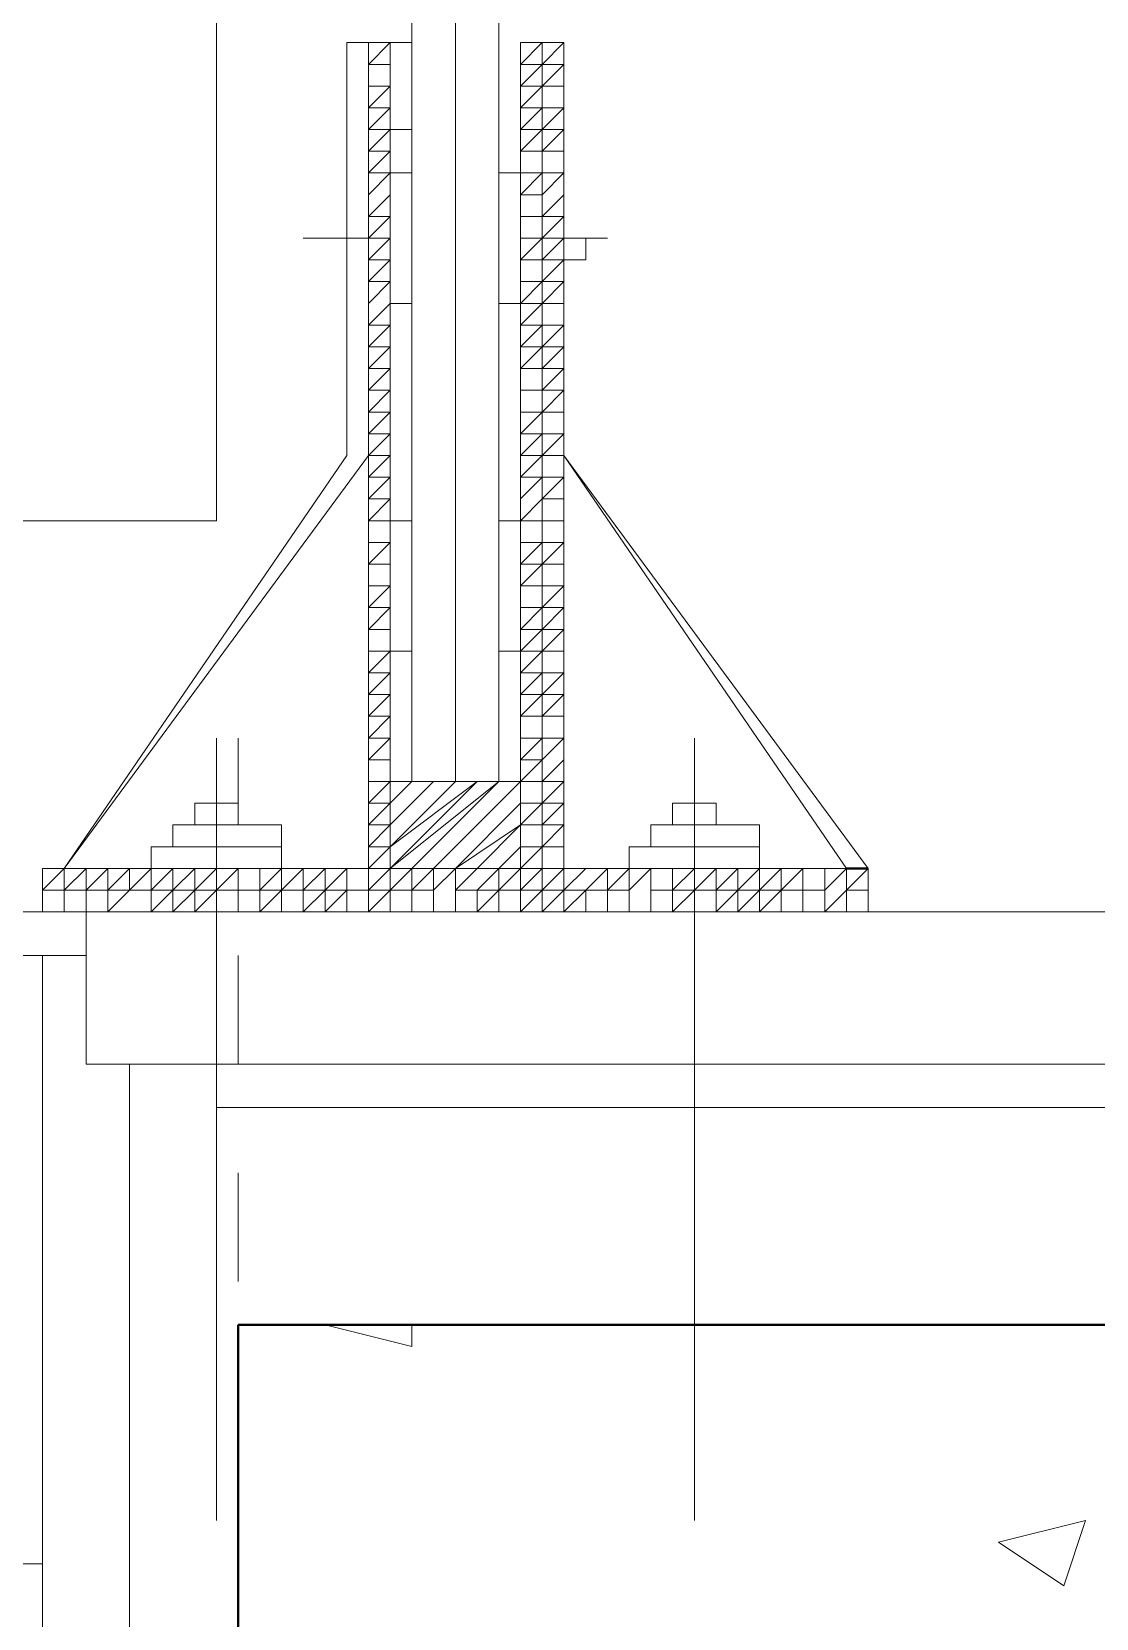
# Model space of a CAD drawing. Header units: millimetres. Extents: x 182 to 575, y -105 to 95.
# Drawn here: x 280.2588 to 280.4921, y 69.5943 to 69.942 of the extents above; entities that cross this region are included whole.
import ezdxf

# ---------------------------------------------------------------- set-up
doc = ezdxf.new("R2010")
doc.units = ezdxf.units.MM
doc.header["$MEASUREMENT"] = 0
doc.layers.add('PDF_Geometry', color=7, linetype='Continuous')

msp = doc.modelspace()

# ---------------------------------------------------------------- linework, layer by layer
at = {"layer": 'PDF_Geometry', "lineweight": 13}
for points in [[(280.34211, 69.77767), (280.35163, 69.77767), (280.35163, 70.87767), (280.34211, 70.87767)], [(280.34211, 69.77767), (280.35163, 69.77767), (280.35163, 70.87767), (280.34211, 70.87767)], [(280.36115, 69.77767), (280.35163, 69.77767), (280.35163, 70.87767), (280.36115, 70.87767)], [(280.36115, 69.77767), (280.35163, 69.77767), (280.35163, 70.87767), (280.36115, 70.87767)], [(278.79925, 70.82529), (280.29925, 70.82529), (280.29925, 69.83482), (278.79925, 69.83482)], [(280.26592, 69.75863), (280.33258, 69.8491), (280.33258, 69.93958), (280.33735, 69.93958), (280.33735, 69.92053), (280.34211, 69.92053), (280.34211, 69.93958), (280.33735, 69.93958), (280.33258, 69.93958), (280.32782, 69.93958), (280.32782, 69.8491)], [(280.37544, 69.93958), (280.36592, 69.93958), (280.36592, 69.75863), (280.33735, 69.75863), (280.33735, 69.93958), (280.33258, 69.93958), (280.33258, 69.7491), (280.37544, 69.7491)], [(280.33258, 69.93958), (280.33735, 69.93958), (280.33735, 69.92053), (280.33735, 69.93958)], [(280.37544, 69.8491), (280.37544, 69.93958), (280.36592, 69.93958), (280.36592, 69.92053), (280.36592, 69.93958), (280.37544, 69.93958), (280.37544, 69.8491), (280.44211, 69.75863), (280.43734, 69.75863)], [(280.37544, 69.8491), (280.37544, 69.93958), (280.36592, 69.93958), (280.36592, 69.92053), (280.36592, 69.93958), (280.37544, 69.93958), (280.37544, 69.8491), (280.44211, 69.75863)], [(280.28973, 69.76339), (280.31354, 69.76339), (280.31354, 69.76815), (280.28973, 69.76815)], [(280.39449, 69.76339), (280.4183, 69.76339), (280.4183, 69.76815), (280.39449, 69.76815)], [(280.28496, 69.75863), (280.31354, 69.75863), (280.31354, 69.76339), (280.28496, 69.76339)], [(280.38973, 69.75863), (280.4183, 69.75863), (280.4183, 69.76339), (280.38973, 69.76339)]]:
    msp.add_lwpolyline(points, close=True, dxfattribs=at)
at = {"layer": 'PDF_Geometry', "lineweight": 20}
for points in [[(280.32782, 69.93958), (280.32782, 69.8491), (280.26592, 69.75863), (280.33258, 69.8491), (280.26592, 69.75863), (280.33258, 69.75863), (280.33258, 69.8491), (280.33258, 69.93958), (280.33735, 69.93958), (280.33735, 69.92053), (280.34211, 69.92053), (280.34211, 69.93958)], [(280.33258, 69.93958), (280.33735, 69.93958)], [(280.37544, 69.89672), (280.37544, 69.90148), (280.37544, 69.89672)], [(280.33735, 69.89672), (280.3183, 69.89672)], [(280.36592, 69.89672), (280.38496, 69.89672)], [(280.37544, 69.89672), (280.37544, 69.8872), (280.37544, 69.89672)], [(280.3802, 69.89672), (280.37544, 69.89672), (280.3802, 69.89672)], [(280.26116, 69.73958), (278.7802, 69.73958), (277.92782, 69.82529)], [(280.33735, 69.77767), (280.34211, 69.77767), (280.33735, 69.77291), (280.34211, 69.77767)], [(280.33735, 69.76815), (280.34687, 69.77767), (280.33735, 69.76815), (280.34687, 69.77767)], [(280.33735, 69.76339), (280.35163, 69.77767), (280.33735, 69.76339), (280.35639, 69.77767), (280.33735, 69.75863), (280.35639, 69.77767)], [(280.33735, 69.75863), (280.36115, 69.77767), (280.34211, 69.75863), (280.36115, 69.77767)], [(280.34687, 69.75863), (280.36592, 69.77767), (280.34687, 69.75863), (280.36592, 69.77767)], [(280.35163, 69.75863), (280.36592, 69.77291), (280.35163, 69.75863), (280.36592, 69.76815), (280.35639, 69.75863), (280.36592, 69.76815)], [(280.36115, 69.75863), (280.36592, 69.76339), (280.36115, 69.75863), (280.36592, 69.76339)], [(280.36592, 69.75863), (280.36592, 69.75863)], [(280.2802, 69.71577), (280.2802, 69.28244), (280.27068, 69.28244), (280.27068, 69.27291), (280.26116, 69.27291), (280.26116, 69.73958), (280.27068, 69.73958)]]:
    msp.add_lwpolyline(points, dxfattribs=at)
at = {"layer": 'PDF_Geometry', "lineweight": 13}
for points in [[(280.33258, 69.93958), (280.33735, 69.93958), (280.33735, 69.92053), (280.33735, 69.93958), (280.33258, 69.93958), (280.32782, 69.93958), (280.32782, 69.8491), (280.26592, 69.75863), (280.32782, 69.8491), (280.32782, 69.93958), (280.32782, 69.8491), (280.26592, 69.75863), (280.32782, 69.8491), (280.32782, 69.93958)], [(280.44211, 69.75863), (280.37544, 69.75863), (280.37544, 69.8491)], [(280.27068, 69.7491), (278.7802, 69.7491), (277.93258, 69.83482)], [(280.30401, 69.7872), (280.30401, 69.76815), (280.30401, 69.77291), (280.29925, 69.77291), (280.29925, 69.76815)], [(280.29925, 69.61577), (280.29925, 69.7872)], [(280.40401, 69.61577), (280.40401, 69.7872), (280.40401, 69.76815), (280.40401, 69.77291), (280.40877, 69.77291), (280.40877, 69.76815), (280.40877, 69.77291)], [(280.29925, 69.77291), (280.29449, 69.77291), (280.29449, 69.76815)], [(280.30401, 69.77291), (280.30401, 69.76815)], [(280.40401, 69.77291), (280.39925, 69.77291), (280.39925, 69.76815)], [(280.30401, 69.75386), (280.30401, 69.75386)], [(280.40401, 69.75386), (280.40401, 69.75386)], [(280.30401, 69.73958), (280.30401, 69.71577)], [(280.40401, 69.73958), (280.40401, 69.71577)], [(280.29925, 69.70625), (299.30401, 69.70625)], [(280.30401, 69.70625), (280.30401, 69.70625)], [(280.40401, 69.70625), (280.40401, 69.70625)], [(280.30401, 69.69196), (280.30401, 69.66815)], [(280.40401, 69.69196), (280.40401, 69.66815)], [(280.32782, 69.65863), (280.30401, 69.65863), (280.30401, 69.60624)], [(280.40401, 69.65863), (280.35639, 69.65863)], [(280.4802, 69.65863), (280.42782, 69.65863)], [(280.26116, 69.60624), (280.20877, 69.60624)]]:
    msp.add_lwpolyline(points, dxfattribs=at)
at = {"layer": 'PDF_Geometry', "color": 8, "lineweight": 13, "true_color": 0x808080}
for points in [[(280.33258, 69.93958), (280.33258, 69.93481)], [(280.33735, 69.92529), (280.33258, 69.92053), (280.33258, 69.92529), (280.33735, 69.92529), (280.33735, 69.93005), (280.33258, 69.92529), (280.33258, 69.93005), (280.33735, 69.93005), (280.33735, 69.93481), (280.33258, 69.93481), (280.33258, 69.93005), (280.33258, 69.93481), (280.33735, 69.93958)], [(280.36592, 69.93958), (280.36592, 69.93958)], [(280.37544, 69.93005), (280.37068, 69.93005), (280.37068, 69.92529), (280.36592, 69.92529), (280.37068, 69.93005), (280.37068, 69.93481), (280.37544, 69.93481), (280.37068, 69.93005), (280.36592, 69.93005), (280.37068, 69.93481), (280.37544, 69.93958)], [(280.36592, 69.93481), (280.36592, 69.93481)], [(280.33258, 69.93005), (280.33258, 69.93005)], [(280.36592, 69.93005), (280.36592, 69.93005)], [(280.37544, 69.93005), (280.37544, 69.93005)], [(280.37544, 69.93005), (280.37544, 69.93005)], [(280.33258, 69.92529), (280.33258, 69.92529)], [(280.37068, 69.92053), (280.37544, 69.92053), (280.37068, 69.92053), (280.37068, 69.91577), (280.36592, 69.91577), (280.37068, 69.92053), (280.37068, 69.92529), (280.37544, 69.92529), (280.37068, 69.92053), (280.36592, 69.92053), (280.37068, 69.92529)], [(280.37544, 69.92529), (280.37544, 69.92529)], [(280.33735, 69.92053), (280.33258, 69.91577), (280.33258, 69.92053), (280.33735, 69.92053), (280.33735, 69.91577), (280.33258, 69.91577), (280.33258, 69.91101), (280.33258, 69.91577)], [(280.36592, 69.92053), (280.36592, 69.92053)], [(280.36592, 69.91101), (280.37068, 69.91101), (280.37068, 69.91577), (280.37544, 69.92053)], [(280.33735, 69.91577), (280.33258, 69.91101)], [(280.33735, 69.91577), (280.33735, 69.91577)], [(280.36592, 69.91577), (280.36592, 69.91577)], [(280.37068, 69.91101), (280.37544, 69.91101), (280.37068, 69.91101), (280.37068, 69.90624), (280.36592, 69.90624), (280.37068, 69.91101), (280.37068, 69.91577), (280.37544, 69.91577)], [(280.37068, 69.91577), (280.37068, 69.91577)], [(280.37544, 69.91577), (280.37544, 69.91577)], [(280.33735, 69.91101), (280.33735, 69.91101)], [(280.36592, 69.91101), (280.36592, 69.91101)], [(280.36592, 69.90624), (280.37068, 69.90624), (280.37544, 69.91101)], [(280.33735, 69.90624), (280.33258, 69.90148), (280.33258, 69.90624)], [(280.33735, 69.90624), (280.33735, 69.90624)], [(280.33735, 69.90624), (280.33735, 69.90624)], [(280.36592, 69.90624), (280.36592, 69.90624)], [(280.37068, 69.90624), (280.37068, 69.90148), (280.36592, 69.90148), (280.37068, 69.90148), (280.37544, 69.90624)], [(280.37068, 69.90624), (280.37068, 69.90624)], [(280.37544, 69.90624), (280.37544, 69.90624)], [(280.37544, 69.90624), (280.37544, 69.90624)], [(280.33735, 69.89672), (280.33735, 69.89196), (280.33258, 69.89196), (280.33258, 69.89672), (280.33735, 69.90148)], [(280.33735, 69.90148), (280.33735, 69.90148)], [(280.36592, 69.90148), (280.36592, 69.90148)], [(280.33258, 69.89672), (280.33258, 69.89672)], [(280.33258, 69.89672), (280.33735, 69.89672), (280.33258, 69.89196), (280.33258, 69.8872), (280.33735, 69.89196)], [(280.36592, 69.89672), (280.36592, 69.89672)], [(280.37068, 69.89196), (280.37544, 69.89672), (280.37068, 69.89672), (280.37068, 69.89196), (280.36592, 69.89196), (280.37068, 69.89672)], [(280.37544, 69.89672), (280.37544, 69.89672)], [(280.33258, 69.89196), (280.33258, 69.89196)], [(280.33735, 69.89196), (280.33735, 69.89196)], [(280.37544, 69.88243), (280.37068, 69.88243), (280.36592, 69.87767), (280.37068, 69.87767), (280.37068, 69.88243), (280.37544, 69.8872), (280.37068, 69.8872), (280.37068, 69.88243), (280.36592, 69.88243), (280.37068, 69.8872), (280.37068, 69.89196), (280.37544, 69.89196), (280.37068, 69.8872), (280.36592, 69.8872), (280.36592, 69.89196)], [(280.37544, 69.89196), (280.37544, 69.89196)], [(280.33258, 69.8872), (280.33258, 69.8872)], [(280.33258, 69.8872), (280.33735, 69.8872), (280.33258, 69.88243), (280.33258, 69.87767), (280.33735, 69.88243), (280.33735, 69.8872)], [(280.36592, 69.8872), (280.36592, 69.8872)], [(280.33258, 69.88243), (280.33258, 69.88243)], [(280.33258, 69.88243), (280.33258, 69.88243)], [(280.33258, 69.86815), (280.33735, 69.87291), (280.33735, 69.87767), (280.33258, 69.87291), (280.33258, 69.87767), (280.33735, 69.87767), (280.33735, 69.88243)], [(280.33735, 69.88243), (280.33735, 69.88243)], [(280.36592, 69.88243), (280.36592, 69.88243)], [(280.37068, 69.88243), (280.37068, 69.88243)], [(280.37544, 69.88243), (280.37544, 69.88243)], [(280.37544, 69.88243), (280.37544, 69.88243)], [(280.33258, 69.87767), (280.33258, 69.87767)], [(280.36592, 69.86815), (280.37068, 69.86815), (280.37068, 69.87291), (280.37544, 69.87291), (280.37068, 69.86815), (280.36592, 69.86815), (280.37068, 69.87291), (280.37544, 69.87767)], [(280.33735, 69.87291), (280.33258, 69.87291), (280.33258, 69.86815), (280.33258, 69.87291)], [(280.33735, 69.87291), (280.33735, 69.87291)], [(280.36592, 69.87291), (280.36592, 69.87291)], [(280.37068, 69.87291), (280.37068, 69.87291)], [(280.37068, 69.87291), (280.37068, 69.87291)], [(280.37544, 69.87291), (280.37544, 69.87291)], [(280.33735, 69.86815), (280.33735, 69.86815)], [(280.33735, 69.86815), (280.33735, 69.86815)], [(280.37068, 69.86339), (280.37068, 69.86815), (280.37544, 69.86815), (280.37068, 69.86339), (280.36592, 69.86339)], [(280.33258, 69.86339), (280.33258, 69.86339)], [(280.33735, 69.86339), (280.33735, 69.86339)], [(280.36592, 69.86339), (280.36592, 69.86339)], [(280.36592, 69.86339), (280.36592, 69.86339)], [(280.37068, 69.86339), (280.37068, 69.86339)], [(280.37068, 69.86339), (280.37068, 69.86339)], [(280.37544, 69.86339), (280.37544, 69.86339)], [(280.33258, 69.85862), (280.33258, 69.85862)], [(280.33735, 69.85862), (280.33735, 69.85862)], [(280.33735, 69.85862), (280.33735, 69.85862)], [(280.37068, 69.85862), (280.37068, 69.85386), (280.36592, 69.85386), (280.37068, 69.85862), (280.37544, 69.85862), (280.37544, 69.85386), (280.37068, 69.8491), (280.37068, 69.84434), (280.36592, 69.84434)], [(280.37544, 69.85862), (280.37544, 69.85862)], [(280.33258, 69.85386), (280.33258, 69.85386)], [(280.33735, 69.8491), (280.33258, 69.84434), (280.33258, 69.8491), (280.33735, 69.8491), (280.33735, 69.85386)], [(280.36592, 69.85386), (280.36592, 69.85386)], [(280.37544, 69.85386), (280.37068, 69.85386), (280.37068, 69.8491), (280.36592, 69.8491), (280.37068, 69.85386)], [(280.33258, 69.8491), (280.33258, 69.8491)], [(280.33258, 69.8491), (280.33258, 69.8491)], [(280.37068, 69.8491), (280.37544, 69.8491), (280.37068, 69.8491), (280.36592, 69.84434), (280.36592, 69.8491)], [(280.37544, 69.8491), (280.37544, 69.8491)], [(280.33258, 69.84434), (280.33258, 69.84434)], [(280.33258, 69.84434), (280.33735, 69.84434), (280.33258, 69.83958)], [(280.33258, 69.83482), (280.33258, 69.83005), (280.33258, 69.83482), (280.33735, 69.83482), (280.33735, 69.83958), (280.33258, 69.83482), (280.33258, 69.83958), (280.33735, 69.83958), (280.33735, 69.84434)], [(280.36592, 69.83958), (280.37068, 69.84434)], [(280.37544, 69.84434), (280.37544, 69.84434)], [(280.33258, 69.83958), (280.33258, 69.83958)], [(280.33258, 69.83958), (280.33258, 69.83958)], [(280.36592, 69.83958), (280.36592, 69.83958)], [(280.36592, 69.83958), (280.36592, 69.83958)], [(280.37544, 69.83958), (280.37544, 69.83958)], [(280.33258, 69.83482), (280.33258, 69.83482)], [(280.33735, 69.83005), (280.33258, 69.82529), (280.33258, 69.83005), (280.33735, 69.83005), (280.33735, 69.83482)], [(280.33735, 69.83482), (280.33735, 69.83482)], [(280.36592, 69.83482), (280.37068, 69.83482), (280.37544, 69.83482), (280.37068, 69.83482), (280.37068, 69.83005), (280.36592, 69.83005)], [(280.36592, 69.82529), (280.37068, 69.82529), (280.37068, 69.83005), (280.37544, 69.83005), (280.37068, 69.82529), (280.36592, 69.82529), (280.37068, 69.83005), (280.37068, 69.83482)], [(280.37544, 69.83482), (280.37544, 69.83482)], [(280.33258, 69.83005), (280.33258, 69.83005)], [(280.33735, 69.83005), (280.33735, 69.83005)], [(280.36592, 69.83005), (280.36592, 69.83005)], [(280.37068, 69.83005), (280.37068, 69.83005)], [(280.37544, 69.83005), (280.37544, 69.83005)], [(280.33735, 69.82529), (280.33735, 69.82529)], [(280.33735, 69.82529), (280.33735, 69.82529)], [(280.37068, 69.82529), (280.37068, 69.82053), (280.36592, 69.82053), (280.37068, 69.82529), (280.37544, 69.82529)], [(280.37544, 69.82529), (280.37544, 69.82529)], [(280.33258, 69.82053), (280.33258, 69.82053)], [(280.33258, 69.81577), (280.33735, 69.81577), (280.33735, 69.82053)], [(280.33735, 69.82053), (280.33735, 69.82053)], [(280.36592, 69.82053), (280.36592, 69.82053)], [(280.36592, 69.81577), (280.37068, 69.81577), (280.37068, 69.82053), (280.37544, 69.82053), (280.37068, 69.82053)], [(280.37544, 69.80624), (280.37068, 69.80624), (280.37068, 69.80148), (280.36592, 69.80148), (280.37068, 69.80624), (280.37068, 69.81101), (280.37544, 69.81101), (280.37068, 69.80624), (280.36592, 69.80624), (280.37068, 69.81101), (280.37544, 69.81577), (280.37068, 69.81577), (280.36592, 69.81101), (280.37068, 69.81101), (280.37068, 69.81577), (280.37544, 69.82053)], [(280.33735, 69.80148), (280.33258, 69.79672), (280.33258, 69.80148), (280.33735, 69.80148), (280.33735, 69.80624), (280.33258, 69.80148), (280.33258, 69.80624), (280.33735, 69.80624), (280.33735, 69.81101), (280.33258, 69.81101), (280.33258, 69.81577), (280.33735, 69.81577), (280.33258, 69.81101), (280.33258, 69.80624), (280.33258, 69.81101)], [(280.36592, 69.81577), (280.36592, 69.81577)], [(280.36592, 69.81577), (280.36592, 69.81577)], [(280.37544, 69.81577), (280.37544, 69.81577)], [(280.33258, 69.81101), (280.33258, 69.81101)], [(280.33735, 69.81101), (280.33735, 69.81101)], [(280.36592, 69.81101), (280.36592, 69.81101)], [(280.33258, 69.80624), (280.33258, 69.80624)], [(280.33258, 69.80624), (280.33258, 69.80624)], [(280.36592, 69.80624), (280.36592, 69.80624)], [(280.37544, 69.80624), (280.37544, 69.80624)], [(280.37544, 69.80624), (280.37544, 69.80624)], [(280.33258, 69.80148), (280.33258, 69.80148)], [(280.33735, 69.80148), (280.33735, 69.80148)], [(280.37068, 69.79672), (280.37544, 69.79672), (280.37068, 69.79672), (280.37068, 69.79196), (280.36592, 69.79196), (280.37068, 69.79672), (280.37068, 69.80148), (280.37544, 69.80148), (280.37068, 69.79672), (280.36592, 69.79672), (280.37068, 69.80148)], [(280.37544, 69.80148), (280.37544, 69.80148)], [(280.33258, 69.79672), (280.33258, 69.79672)], [(280.33258, 69.79196), (280.33258, 69.7872), (280.33258, 69.79196), (280.33735, 69.79196), (280.33735, 69.79672)], [(280.36592, 69.79672), (280.36592, 69.79672)], [(280.36592, 69.7872), (280.37068, 69.7872), (280.37068, 69.79196), (280.37544, 69.79672)], [(280.33258, 69.7872), (280.33735, 69.79196)], [(280.33735, 69.79196), (280.33735, 69.79196)], [(280.33735, 69.79196), (280.33735, 69.79196)], [(280.36592, 69.79196), (280.36592, 69.79196)], [(280.37068, 69.7872), (280.37544, 69.7872), (280.37068, 69.7872), (280.37068, 69.78244), (280.37068, 69.77767), (280.36592, 69.77767), (280.37068, 69.78244), (280.36592, 69.78244), (280.37068, 69.7872), (280.37068, 69.79196), (280.37544, 69.79196)], [(280.37068, 69.79196), (280.37068, 69.79196)], [(280.37544, 69.79196), (280.37544, 69.79196)], [(280.33735, 69.7872), (280.33735, 69.7872)], [(280.36592, 69.7872), (280.36592, 69.7872)], [(280.36592, 69.78244), (280.37068, 69.78244), (280.37544, 69.7872)], [(280.33258, 69.78244), (280.33258, 69.78244)], [(280.33258, 69.77767), (280.33258, 69.78244), (280.33735, 69.78244)], [(280.33735, 69.78244), (280.33735, 69.78244)], [(280.33735, 69.78244), (280.33735, 69.78244)], [(280.33735, 69.78244), (280.33735, 69.78244)], [(280.36592, 69.78244), (280.36592, 69.78244)], [(280.37068, 69.77767), (280.37544, 69.78244)], [(280.37544, 69.78244), (280.37544, 69.78244)], [(280.37544, 69.78244), (280.37544, 69.78244)], [(280.33258, 69.77767), (280.33258, 69.77767)], [(280.33735, 69.77291), (280.33735, 69.76815), (280.33258, 69.76815), (280.33258, 69.77291), (280.33735, 69.77767)], [(280.33735, 69.77767), (280.33735, 69.77767)], [(280.36592, 69.77767), (280.36592, 69.77767)], [(280.33258, 69.77291), (280.33258, 69.77291)], [(280.33258, 69.77291), (280.33735, 69.77291), (280.33258, 69.76815), (280.33258, 69.76339), (280.33735, 69.76815)], [(280.36592, 69.77291), (280.36592, 69.77291)], [(280.37068, 69.76815), (280.37544, 69.77291), (280.37068, 69.77291), (280.37068, 69.76815), (280.36592, 69.76815), (280.37068, 69.77291)], [(280.37544, 69.77291), (280.37544, 69.77291)], [(280.33258, 69.76815), (280.33258, 69.76815)], [(280.33735, 69.76815), (280.33735, 69.76815)], [(280.37068, 69.76339), (280.36592, 69.75863), (280.36592, 69.75386), (280.36115, 69.75386), (280.35639, 69.7491), (280.35639, 69.75386), (280.36115, 69.75386), (280.36115, 69.75863), (280.36115, 69.75386), (280.36592, 69.75386), (280.36592, 69.75863), (280.36115, 69.75386), (280.36115, 69.7491), (280.36115, 69.75386), (280.36592, 69.75863), (280.37068, 69.75863), (280.37068, 69.76339), (280.37544, 69.76339), (280.37068, 69.76339), (280.37068, 69.76815), (280.37544, 69.76815), (280.37068, 69.76339), (280.36592, 69.76339), (280.36592, 69.76815)], [(280.37544, 69.76815), (280.37544, 69.76815)], [(280.33735, 69.76339), (280.33258, 69.75863), (280.33258, 69.76339), (280.33735, 69.76339), (280.33735, 69.75863), (280.34211, 69.75863), (280.33735, 69.75386), (280.33735, 69.7491), (280.33735, 69.75386), (280.34211, 69.75386), (280.34211, 69.75863), (280.33735, 69.75863)], [(280.33258, 69.76339), (280.33258, 69.76339)], [(280.36592, 69.76339), (280.36592, 69.76339)], [(280.27068, 69.75386), (280.27544, 69.75386), (280.2802, 69.75863), (280.2802, 69.75386), (280.27544, 69.75386), (280.27544, 69.7491), (280.2802, 69.75386)], [(280.27544, 69.75863), (280.27544, 69.75863)], [(280.29925, 69.75386), (280.29449, 69.75386), (280.29449, 69.7491), (280.29925, 69.75386), (280.29925, 69.75863), (280.29449, 69.75386), (280.28973, 69.7491), (280.28973, 69.75386), (280.29449, 69.75386), (280.29449, 69.75863), (280.28973, 69.75386), (280.28496, 69.75386), (280.28496, 69.7491), (280.28496, 69.75386), (280.28973, 69.75863), (280.28973, 69.75386), (280.28496, 69.7491)], [(280.30401, 69.75863), (280.30877, 69.75863), (280.30877, 69.75386), (280.30401, 69.75386), (280.30401, 69.7491)], [(280.30877, 69.75863), (280.30877, 69.75863)], [(280.30877, 69.7491), (280.31354, 69.75386), (280.3183, 69.75863), (280.3183, 69.75386), (280.3183, 69.7491)], [(280.31354, 69.75863), (280.31354, 69.75863)], [(280.31354, 69.7491), (280.31354, 69.75386), (280.3183, 69.75386), (280.32306, 69.75863)], [(280.32782, 69.7491), (280.32782, 69.75386), (280.33258, 69.75386), (280.33735, 69.75863), (280.33735, 69.75386), (280.33258, 69.75386), (280.33258, 69.7491), (280.33735, 69.75386), (280.33258, 69.7491), (280.33258, 69.75386), (280.33735, 69.75386), (280.33735, 69.75863), (280.33258, 69.75386), (280.33258, 69.75863), (280.33258, 69.75386), (280.32782, 69.75386), (280.32306, 69.7491), (280.32306, 69.75386), (280.32782, 69.75386), (280.32782, 69.75863), (280.32306, 69.75386)], [(280.33258, 69.75863), (280.33258, 69.75863)], [(280.33258, 69.75863), (280.33258, 69.75863)], [(280.33735, 69.75863), (280.33735, 69.75863)], [(280.34687, 69.75863), (280.34687, 69.75863)], [(280.34687, 69.75863), (280.34687, 69.75863)], [(280.35639, 69.75863), (280.35639, 69.75863)], [(280.35639, 69.75863), (280.35639, 69.75863)], [(280.35639, 69.75863), (280.35639, 69.75863)], [(280.35639, 69.75863), (280.35639, 69.75863)], [(280.37544, 69.75386), (280.37068, 69.75386), (280.37068, 69.7491), (280.37544, 69.75386), (280.37068, 69.75386), (280.36592, 69.7491), (280.37068, 69.75386), (280.37544, 69.75386), (280.37544, 69.75863), (280.37068, 69.75386), (280.37068, 69.7491), (280.37544, 69.75386), (280.3802, 69.75863), (280.38496, 69.75863), (280.3802, 69.75386), (280.38496, 69.75386), (280.38496, 69.75863)], [(280.37068, 69.75863), (280.37068, 69.75386), (280.36592, 69.75386), (280.36592, 69.7491), (280.36592, 69.75386), (280.37068, 69.75863), (280.37544, 69.75863)], [(280.37068, 69.75863), (280.37068, 69.75863)], [(280.37068, 69.75863), (280.37068, 69.75863)], [(280.37068, 69.75863), (280.37068, 69.75863)], [(280.37544, 69.75863), (280.37544, 69.75863)], [(280.3802, 69.75863), (280.3802, 69.75863)], [(280.38973, 69.75386), (280.38973, 69.7491), (280.38973, 69.75386), (280.38496, 69.75386), (280.38496, 69.7491), (280.38496, 69.75386), (280.38973, 69.75863), (280.38973, 69.75386), (280.39449, 69.75863), (280.39449, 69.75386), (280.39449, 69.75863)], [(280.38973, 69.75863), (280.38973, 69.75863)], [(280.40401, 69.75386), (280.39925, 69.7491), (280.39925, 69.75386), (280.40401, 69.75386), (280.40401, 69.75863), (280.39925, 69.75386), (280.39449, 69.75386), (280.39449, 69.7491), (280.39449, 69.75386), (280.39925, 69.75386), (280.39925, 69.75863)], [(280.39925, 69.75863), (280.39925, 69.75863)], [(280.42306, 69.75386), (280.4183, 69.75386), (280.4183, 69.7491), (280.42306, 69.75386), (280.42306, 69.75863), (280.4183, 69.75386), (280.41354, 69.7491), (280.41354, 69.75386), (280.4183, 69.75386), (280.4183, 69.75863), (280.41354, 69.75386), (280.40877, 69.75386), (280.40877, 69.7491), (280.40877, 69.75386), (280.41354, 69.75863), (280.41354, 69.75386), (280.40877, 69.7491)], [(280.42782, 69.75863), (280.43258, 69.75863), (280.43258, 69.75386), (280.42782, 69.75386), (280.42782, 69.7491)], [(280.43258, 69.75863), (280.43258, 69.75863)], [(280.43258, 69.75386), (280.43258, 69.7491), (280.43258, 69.75386), (280.43734, 69.75863), (280.43734, 69.75386)], [(280.43258, 69.7491), (280.43734, 69.75386), (280.44211, 69.75863), (280.44211, 69.75386), (280.44211, 69.7491), (280.44211, 69.75386), (280.43734, 69.75386), (280.43734, 69.7491)], [(280.43734, 69.75863), (280.43734, 69.75863)], [(280.26116, 69.75386), (280.26116, 69.75386)], [(280.27544, 69.7491), (280.27544, 69.75386)], [(280.30401, 69.75386), (280.30401, 69.75386)], [(280.30401, 69.75386), (280.30401, 69.75386)], [(280.30401, 69.75386), (280.30401, 69.75386)], [(280.31354, 69.75386), (280.31354, 69.75386)], [(280.31354, 69.75386), (280.31354, 69.75386)], [(280.33258, 69.75386), (280.33258, 69.75386)], [(280.34687, 69.75386), (280.34687, 69.75386)], [(280.34687, 69.75386), (280.34687, 69.75386)], [(280.34687, 69.75386), (280.34687, 69.75386)], [(280.34687, 69.75386), (280.34687, 69.75386)], [(280.35639, 69.75386), (280.35639, 69.75386)], [(280.35639, 69.75386), (280.35639, 69.75386)], [(280.35639, 69.75386), (280.35639, 69.75386)], [(280.35639, 69.75386), (280.35639, 69.75386)], [(280.36592, 69.75386), (280.36592, 69.75386)], [(280.36592, 69.75386), (280.36592, 69.75386)], [(280.3802, 69.7491), (280.3802, 69.75386)], [(280.39925, 69.7491), (280.39925, 69.75386)], [(280.42782, 69.75386), (280.42782, 69.75386)], [(280.42782, 69.75386), (280.42782, 69.75386)], [(280.42782, 69.75386), (280.42782, 69.75386)], [(280.43734, 69.75386), (280.43734, 69.75386)]]:
    msp.add_lwpolyline(points, dxfattribs=at)
for points in [[(280.37068, 69.93958), (280.37068, 69.93481), (280.36592, 69.93481)], [(280.33735, 69.91101), (280.33258, 69.90624), (280.33258, 69.91101)], [(280.33735, 69.90148), (280.33258, 69.89672), (280.33258, 69.90148)], [(280.37544, 69.90148), (280.37068, 69.89672), (280.36592, 69.89672), (280.37068, 69.89672), (280.37068, 69.90148)], [(280.37544, 69.87767), (280.37068, 69.87767), (280.37068, 69.87291), (280.36592, 69.87291), (280.37068, 69.87767)], [(280.33735, 69.86815), (280.33258, 69.86339), (280.33258, 69.86815)], [(280.33735, 69.86339), (280.33258, 69.85862), (280.33258, 69.86339)], [(280.37544, 69.86339), (280.37068, 69.86339), (280.37068, 69.85862), (280.36592, 69.85862), (280.37068, 69.85862)], [(280.33735, 69.85386), (280.33258, 69.85386), (280.33258, 69.85862), (280.33735, 69.85862), (280.33258, 69.85386), (280.33258, 69.8491)], [(280.37544, 69.84434), (280.37068, 69.83958), (280.37068, 69.84434)], [(280.37544, 69.83958), (280.37068, 69.83958), (280.37068, 69.83482), (280.36592, 69.83482), (280.37068, 69.83958)], [(280.33735, 69.82529), (280.33258, 69.82529), (280.33258, 69.82053), (280.33258, 69.82529)], [(280.33735, 69.82053), (280.33258, 69.81577), (280.33258, 69.82053)], [(280.33735, 69.79672), (280.33258, 69.79196), (280.33258, 69.79672)], [(280.33735, 69.7872), (280.33258, 69.78244), (280.33258, 69.7872)], [(280.33735, 69.77767), (280.33258, 69.77291), (280.33258, 69.77767)], [(280.37544, 69.77767), (280.37068, 69.77291), (280.36592, 69.77291), (280.37068, 69.77291), (280.37068, 69.77767)], [(280.26592, 69.75863), (280.26116, 69.75386), (280.26592, 69.75386), (280.26592, 69.7491), (280.26592, 69.75386), (280.27068, 69.75386), (280.27068, 69.75863), (280.26592, 69.75386)], [(280.27544, 69.75863), (280.27544, 69.75386), (280.27068, 69.75386), (280.27068, 69.7491), (280.27068, 69.75386)], [(280.28496, 69.75863), (280.2802, 69.75386), (280.28496, 69.75386)], [(280.29925, 69.75386), (280.30401, 69.75863), (280.30401, 69.75386), (280.29925, 69.75386), (280.29925, 69.7491)], [(280.30877, 69.75386), (280.31354, 69.75863), (280.31354, 69.75386), (280.30877, 69.75386), (280.30877, 69.7491)], [(280.32306, 69.75863), (280.32306, 69.75386), (280.3183, 69.7491), (280.3183, 69.75386), (280.32306, 69.75386)], [(280.33735, 69.75386), (280.33735, 69.7491), (280.33735, 69.75386), (280.34211, 69.75863), (280.34211, 69.75386)], [(280.34211, 69.75386), (280.34687, 69.75863), (280.34687, 69.75386), (280.34211, 69.75386), (280.34211, 69.7491)], [(280.34211, 69.75386), (280.34687, 69.75863), (280.34687, 69.75386), (280.34211, 69.75386), (280.34211, 69.7491)], [(280.35163, 69.75863), (280.34687, 69.75386), (280.34687, 69.7491), (280.34687, 69.75386), (280.35163, 69.75863), (280.35163, 69.75386)], [(280.35639, 69.75863), (280.35163, 69.75386), (280.35639, 69.75386), (280.36115, 69.75863), (280.35639, 69.75386), (280.35163, 69.75386), (280.35163, 69.7491), (280.35163, 69.75386), (280.35639, 69.75386), (280.35163, 69.75386), (280.35163, 69.7491), (280.35163, 69.75386)], [(280.36115, 69.75386), (280.36115, 69.75863), (280.36115, 69.75386), (280.35639, 69.75386), (280.35639, 69.7491)], [(280.37068, 69.75863), (280.36592, 69.75386), (280.36592, 69.7491), (280.36592, 69.75386), (280.37068, 69.75386)], [(280.40877, 69.75863), (280.40401, 69.75386), (280.40877, 69.75386)], [(280.42306, 69.75386), (280.42782, 69.75863), (280.42782, 69.75386), (280.42306, 69.75386), (280.42306, 69.7491)], [(280.34687, 69.75386), (280.34687, 69.7491)], [(280.3802, 69.75386), (280.37544, 69.7491), (280.37544, 69.75386)]]:
    msp.add_lwpolyline(points, close=True, dxfattribs=at)
at = {"layer": 'PDF_Geometry', "lineweight": 20}
for points in [[(280.43734, 69.75863), (280.37544, 69.8491), (280.37544, 69.93958), (280.36592, 69.93958), (280.36592, 69.92053), (280.36592, 69.93958), (280.37544, 69.93958), (280.37544, 69.8491), (280.44211, 69.75863)], [(280.37544, 69.8491), (280.37544, 69.93958), (280.36592, 69.93958), (280.36592, 69.92053), (280.36592, 69.93958), (280.37544, 69.93958), (280.37544, 69.8491), (280.44211, 69.75863), (280.43734, 69.75863)], [(280.33735, 69.91101), (280.34211, 69.91101), (280.34211, 69.88243), (280.33735, 69.88243)], [(280.36115, 69.91101), (280.36592, 69.91101), (280.36592, 69.88243), (280.36115, 69.88243)], [(280.32782, 69.89672), (280.32782, 69.90148), (280.32782, 69.89672), (280.32782, 69.89196), (280.32782, 69.89672), (280.32782, 69.8872)], [(280.3802, 69.89672), (280.3802, 69.89196), (280.37544, 69.89196), (280.37544, 69.89672)], [(280.37544, 69.8491), (280.37544, 69.75863), (280.43734, 69.75863)], [(280.33735, 69.83482), (280.34211, 69.83482), (280.34211, 69.80624), (280.33735, 69.80624)], [(280.36115, 69.83482), (280.36592, 69.83482), (280.36592, 69.80624), (280.36115, 69.80624)], [(280.33735, 69.77767), (280.36592, 69.77767), (280.36592, 69.75863), (280.33735, 69.75863)], [(280.26116, 69.75863), (280.26116, 69.7491), (280.44211, 69.7491), (280.44211, 69.75863)], [(280.27068, 69.71577), (280.49449, 69.71577), (280.49449, 69.7491), (280.27068, 69.7491)]]:
    msp.add_lwpolyline(points, close=True, dxfattribs=at)
at = {"layer": 'PDF_Geometry', "lineweight": 0}
for points in [[(280.33735, 69.88243), (280.33735, 69.91101)], [(280.34211, 69.88243), (280.34211, 69.91101)], [(280.33735, 69.80624), (280.33735, 69.83482)], [(280.34211, 69.80624), (280.34211, 69.83482)], [(280.26116, 69.7491), (280.44211, 69.7491)], [(280.32306, 69.65863), (280.34211, 69.65386), (280.34211, 69.65863)]]:
    msp.add_lwpolyline(points, dxfattribs=at)
for points in [[(280.34211, 69.91101), (280.34211, 69.88243)], [(280.36592, 69.91101), (280.36592, 69.88243)], [(280.36592, 69.91101), (280.36592, 69.88243)], [(280.34211, 69.83482), (280.34211, 69.80624)], [(280.36592, 69.83482), (280.36592, 69.80624)], [(280.36592, 69.83482), (280.36592, 69.80624)], [(280.48973, 69.61577), (280.48496, 69.60148), (280.47068, 69.611)]]:
    msp.add_lwpolyline(points, close=True, dxfattribs=at)
at = {"layer": 'PDF_Geometry', "lineweight": 40}
for points in [[(280.43734, 69.75863), (280.44211, 69.75863)], [(280.72306, 69.30625), (280.30401, 69.30625), (280.30401, 69.65863), (299.30401, 69.65863), (299.30401, 69.30625), (297.76592, 69.30625)]]:
    msp.add_lwpolyline(points, dxfattribs=at)

doc.saveas('drawing.dxf')
